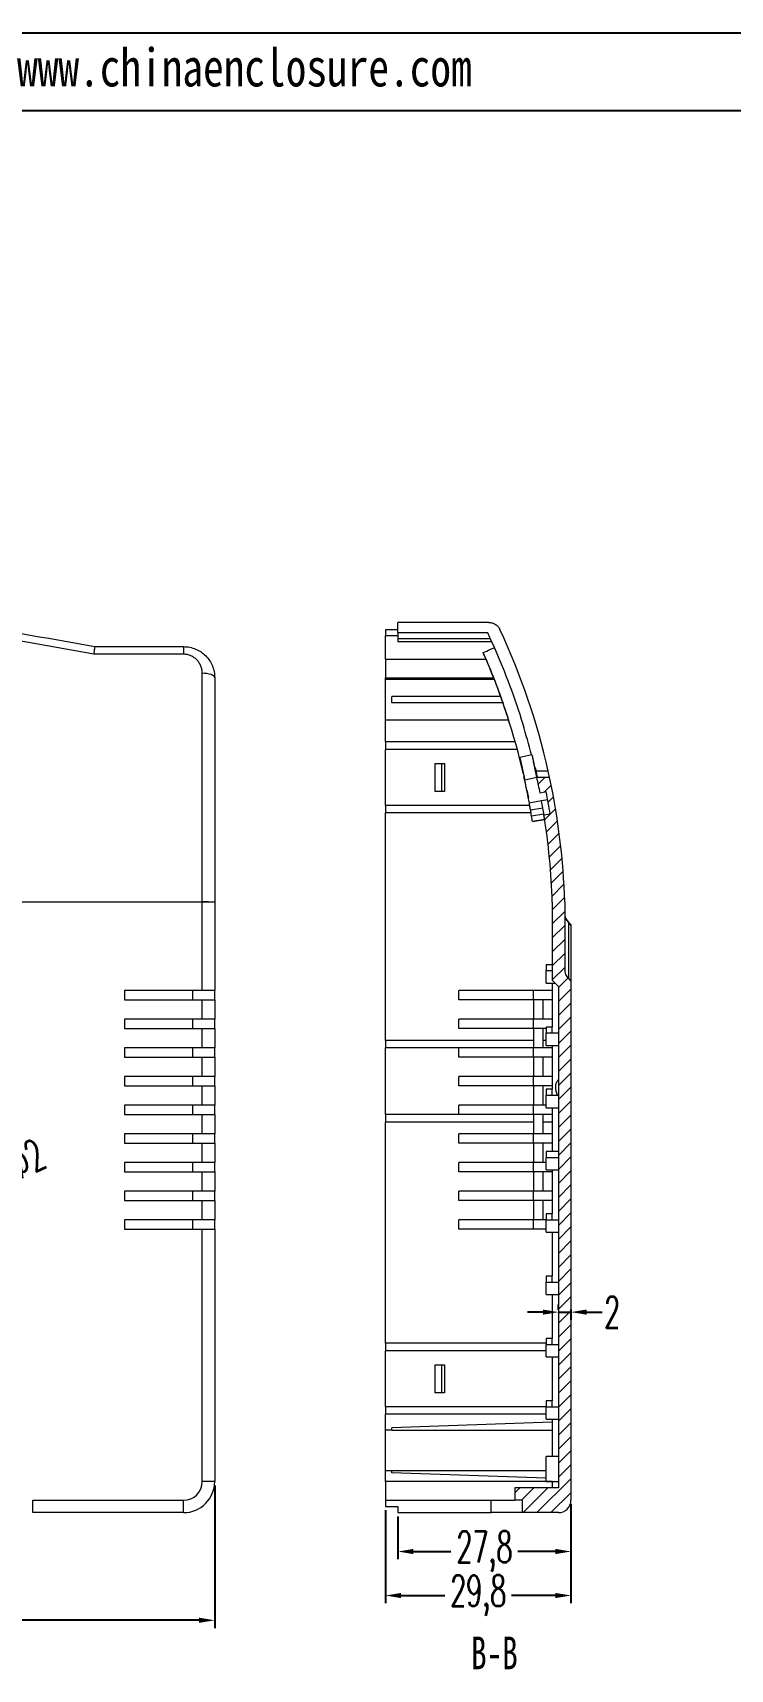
# Model space of a CAD drawing. Header units: inches. Extents: x 1230 to 3313, y 237 to 1043.
# Drawn here: x 1547.6 to 1659.7, y 780.5 to 1043.2 of the extents above; entities that cross this region are included whole.
import ezdxf

# ---------------------------------------------------------------- set-up
doc = ezdxf.new("R2010")
doc.units = ezdxf.units.IN
doc.layers.add('文字', color=81, linetype='Continuous')
doc.styles.add('SLDTEXTSTYLE2', font='TXT', dxfattribs={"width": 0.6, "bigfont": 'bigfont'})
doc.styles.add('SLDTEXTSTYLE3', font='TXT', dxfattribs={"width": 0.7})
doc.styles.add('宋体', font='', dxfattribs={"width": 0.8, "height": 3.5})
doc.styles.get('宋体').set_extended_font_data('SimSun')
doc.dimstyles.new('5', dxfattribs={"dimtxt": 5, "dimasz": 2.5, "dimexe": 1.25, "dimexo": 0.625, "dimtad": 0, "dimzin": 12, "dimtxsty": 'SLDTEXTSTYLE2', "dimcen": 2.5, "dimclrd": 3, "dimclre": 3, "dimclrt": 256, "dimadec": 0, "dimazin": 0, "dimtfac": 1, "dimtmove": 0, "dimatfit": 3, "dimfxl": 1, "dimarcsym": 0})

# ---------------------------------------------------------------- blocks, each defined once
blk = doc.blocks.new('*D241')
at = {"color": 3, "lineweight": -2}
for p, q in [((1356.33, 810.03), (1356.33, 787.13)), ((1576.83, 810.03), (1576.83, 787.13)), ((1358.83, 788.38), (1459.95, 788.38)), ((1574.33, 788.38), (1473.2, 788.38))]:
    blk.add_line(p, q, dxfattribs=at)
at = {"color": 3}
for points in [[(1358.83, 788.8), (1358.83, 787.97), (1356.33, 788.38)], [(1574.33, 788.8), (1574.33, 787.97), (1576.83, 788.38)]]:
    blk.add_solid(points, dxfattribs=at)
at = {"layer": 'Defpoints', "color": 0}
for p in [(1356.33, 810.66), (1576.83, 810.66), (1576.83, 788.38)]:
    blk.add_point(p, dxfattribs=at)
at = {"insert": (1466.58, 788.38), "char_height": 5, "attachment_point": 5, "style": 'SLDTEXTSTYLE2'}
blk.add_mtext('220,5', dxfattribs=at)
blk = doc.blocks.new('*D251')
at = {"color": 3, "lineweight": -2}
for p, q in [((1634.07, 807.03), (1634.07, 798.17)), ((1606.27, 805.03), (1606.27, 798.17)), ((1608.77, 799.42), (1614.79, 799.42)), ((1631.57, 799.42), (1625.54, 799.42))]:
    blk.add_line(p, q, dxfattribs=at)
at = {"color": 3}
for points in [[(1608.77, 799.84), (1608.77, 799), (1606.27, 799.42)], [(1631.57, 799.84), (1631.57, 799), (1634.07, 799.42)]]:
    blk.add_solid(points, dxfattribs=at)
at = {"layer": 'Defpoints', "color": 0}
for p in [(1634.07, 807.66), (1606.27, 805.66), (1634.07, 799.42)]:
    blk.add_point(p, dxfattribs=at)
at = {"insert": (1620.17, 799.42), "char_height": 5, "attachment_point": 5, "style": 'SLDTEXTSTYLE2'}
blk.add_mtext('27,8', dxfattribs=at)
blk = doc.blocks.new('*D252')
at = {"color": 3, "lineweight": -2}
for p, q in [((1634.07, 807.03), (1634.07, 791.11)), ((1604.27, 806.03), (1604.27, 791.11)), ((1606.77, 792.36), (1613.79, 792.36)), ((1631.57, 792.36), (1624.54, 792.36))]:
    blk.add_line(p, q, dxfattribs=at)
at = {"color": 3}
for points in [[(1606.77, 792.77), (1606.77, 791.94), (1604.27, 792.36)], [(1631.57, 792.77), (1631.57, 791.94), (1634.07, 792.36)]]:
    blk.add_solid(points, dxfattribs=at)
at = {"layer": 'Defpoints', "color": 0}
for p in [(1604.27, 806.66), (1634.07, 807.66), (1634.07, 792.36)]:
    blk.add_point(p, dxfattribs=at)
at = {"insert": (1619.17, 792.36), "char_height": 5, "attachment_point": 5, "style": 'SLDTEXTSTYLE2'}
blk.add_mtext('29,8', dxfattribs=at)
blk = doc.blocks.new('*D259')
at = {"color": 3, "lineweight": -2}
for p, q in [((1632.07, 838.2), (1632.07, 839.09)), ((1634.07, 838.25), (1634.07, 836.59)), ((1629.57, 837.84), (1627.07, 837.84)), ((1632.07, 837.84), (1634.07, 837.84)), ((1636.57, 837.84), (1639.07, 837.84))]:
    blk.add_line(p, q, dxfattribs=at)
at = {"color": 3}
for points in [[(1629.57, 838.26), (1629.57, 837.43), (1632.07, 837.84)], [(1636.57, 838.26), (1636.57, 837.43), (1634.07, 837.84)]]:
    blk.add_solid(points, dxfattribs=at)
at = {"layer": 'Defpoints', "color": 0}
for p in [(1634.07, 838.88), (1632.07, 837.57), (1634.07, 837.84)]:
    blk.add_point(p, dxfattribs=at)
at = {"insert": (1640.69, 837.84), "char_height": 5, "attachment_point": 5, "style": 'SLDTEXTSTYLE2'}
blk.add_mtext('2', dxfattribs=at)
blk = doc.blocks.new('*D273')
at = {"color": 3, "lineweight": -2}
for p, q in [((1543.96, 861.11), (1529.72, 854.19)), ((1523.43, 851.12), (1521.18, 850.03)), ((1525.68, 852.22), (1527.48, 853.09))]:
    blk.add_line(p, q, dxfattribs=at)
at = {"color": 3}
for points in [[(1529.54, 854.56), (1529.91, 853.81), (1527.48, 853.09)], [(1523.25, 851.5), (1523.61, 850.75), (1525.68, 852.22)]]:
    blk.add_solid(points, dxfattribs=at)
at = {"layer": 'Defpoints', "color": 0}
for p in [(1525.68, 852.22), (1527.48, 853.09)]:
    blk.add_point(p, dxfattribs=at)
at = {"insert": (1546.77, 862.47), "char_height": 5, "attachment_point": 5, "rotation": 25.93, "style": 'SLDTEXTSTYLE2'}
blk.add_mtext('∅2', dxfattribs=at)

msp = doc.modelspace()

# ---------------------------------------------------------------- hatches: boundary and pattern name
at = {"linetype": 'Continuous', "lineweight": 0}
h = msp.add_hatch(dxfattribs=at)
h.set_pattern_fill('ANSI31', color=4, scale=0.5, style=0)
h.set_pattern_definition([(45, (-12.2061, 0), (-1.122532, 1.122532), [])])
edge = h.paths.add_edge_path(flags=0)
edge.add_line((1625.065, 807.655), (1626.265, 807.655))
edge.add_line((1626.265, 807.655), (1626.265, 805.655))
edge.add_line((1626.265, 805.655), (1632.065, 805.655))
edge.add_arc((1632.065, 807.655), 2, 270, 360)
edge.add_line((1634.065, 807.655), (1634.065, 890.941))
edge.add_spline(control_points=[(1634.065, 890.941), (1633.927, 891.085), (1633.789, 891.228), (1633.651, 891.372)], knot_values=[0.0589162, 0.0589162, 0.0589162, 0.0589162, 0.0595134, 0.0595134, 0.0595134, 0.0595134], weights=[1, 1, 1, 1], degree=3, periodic=0)
edge.add_spline(control_points=[(1633.651, 891.372), (1633.551, 891.475), (1633.463, 891.589), (1633.387, 891.711), (1633.259, 891.916), (1633.166, 892.146), (1633.115, 892.381), (1633.082, 892.532), (1633.065, 892.686), (1633.065, 892.84)], knot_values=[0.0000537, 0.0000537, 0.0000537, 0.0000537, 0.0004839, 0.0004839, 0.0004839, 0.0012129, 0.0012129, 0.0012129, 0.0016772, 0.0016772, 0.0016772, 0.0016772], weights=[1, 1, 1, 1, 1, 1, 1, 1, 1, 1], degree=3, periodic=0)
edge.add_line((1633.065, 892.84), (1633.065, 903.625))
edge.add_arc((1631.065, 903.625), 2, 0, 1.72341)
edge.add_arc((1521.973, 900.343), 111.142, 1.72341, 12.10203)
edge.add_line((1630.644, 923.644), (1628.598, 923.644))
edge.add_arc((1521.973, 900.343), 109.142, 10.98496, 12.32725, ccw=False)
edge.add_line((1629.115, 921.14), (1630.096, 921.331))
edge.add_arc((1521.973, 900.343), 110.142, 9.11885, 10.98496, ccw=False)
edge.add_line((1630.723, 917.799), (1629.735, 917.64))
edge.add_arc((1521.973, 900.343), 109.142, 1.72341, 9.11885, ccw=False)
edge.add_line((1631.065, 903.625), (1631.065, 891.12))
edge.add_spline(control_points=[(1631.065, 891.12), (1631.399, 890.773), (1631.732, 890.427), (1632.065, 890.081)], knot_values=[0.0555963, 0.0555963, 0.0555963, 0.0555963, 0.0570382, 0.0570382, 0.0570382, 0.0570382], weights=[1, 1, 1, 1], degree=3, periodic=0)
edge.add_line((1632.065, 890.081), (1632.065, 809.655))
edge.add_line((1632.065, 809.655), (1625.065, 809.655))
edge.add_line((1625.065, 809.655), (1625.065, 807.655))

# ---------------------------------------------------------------- linework, layer by layer
for p, q in [((1230.262, 1043.188), (1971.555, 1043.188)), ((1249.444, 1030.708), (1959.076, 1030.708))]:
    msp.add_line(p, q)
at = {"color": 7, "linetype": 'Continuous', "lineweight": 15}
for p, q in [((1620.85, 948.532), (1606.265, 948.532)), ((1606.265, 946.85), (1606.265, 948.532)), ((1606.265, 947.336), (1604.265, 947.336)), ((1604.265, 947.336), (1604.265, 946.373)), ((1604.265, 942.655), (1604.265, 946.373)), ((1606.265, 946.373), (1604.265, 946.373)), ((1620.71, 946.85), (1606.265, 946.85)), ((1606.265, 946.85), (1606.265, 945.885)), ((1606.265, 945.885), (1606.265, 945.409)), ((1621.159, 945.885), (1606.265, 945.885)), ((1621.781, 944.496), (1621.271, 945.64)), ((1571.826, 943.431), (1557.389, 943.431)), ((1557.576, 944.655), (1571.826, 944.655)), ((1571.826, 944.655), (1571.826, 943.431)), ((1621.376, 945.409), (1606.265, 945.409)), ((1619.96, 943.692), (1620.533, 943.945)), ((1620.146, 943.255), (1619.96, 943.692)), ((1622.006, 943.993), (1621.889, 944.254)), ((1622.006, 943.993), (1621.979, 944.056)), ((1574.826, 903.686), (1574.826, 940.376)), ((1604.265, 942.655), (1620.391, 942.655)), ((1604.265, 942.655), (1604.265, 939.655)), ((1576.826, 939.655), (1576.826, 903.625)), ((1604.265, 939.405), (1604.265, 939.655)), ((1621.737, 939.405), (1604.265, 939.405)), ((1604.265, 936.155), (1604.265, 939.405)), ((1604.265, 932.905), (1604.265, 936.155)), ((1605.265, 935.655), (1605.265, 936.655)), ((1622.755, 936.655), (1605.265, 936.655)), ((1623.125, 935.655), (1605.265, 935.655)), ((1604.265, 932.905), (1624.036, 932.905)), ((1604.265, 929.355), (1604.265, 932.905)), ((1625.098, 929.355), (1604.265, 929.355)), ((1604.265, 929.355), (1604.265, 928.155)), ((1625.434, 928.155), (1604.265, 928.155)), ((1604.265, 919.155), (1604.265, 928.155)), ((1627.799, 927.304), (1625.845, 926.877)), ((1627.799, 927.304), (1628.599, 923.64)), ((1612.265, 921.405), (1612.265, 925.905)), ((1612.265, 925.905), (1613.265, 925.905)), ((1613.265, 925.905), (1613.265, 921.405)), ((1613.265, 925.905), (1613.765, 925.905)), ((1613.765, 925.905), (1613.765, 921.405)), ((1625.845, 926.877), (1626.645, 923.213)), ((1626.273, 924.819), (1625.951, 926.131)), ((1626.281, 924.822), (1626.389, 924.356)), ((1628.604, 923.645), (1628.075, 926.192)), ((1628.3, 925.251), (1628.618, 923.647)), ((1626.389, 924.356), (1626.527, 923.749)), ((1628.599, 923.64), (1626.645, 923.213)), ((1628.641, 923.652), (1628.519, 924.294)), ((1630.644, 923.644), (1628.598, 923.644)), ((1630.65, 923.655), (1628.599, 923.655)), ((1630.644, 923.644), (1630.65, 923.618)), ((1613.265, 921.405), (1612.265, 921.405)), ((1613.765, 921.405), (1613.265, 921.405)), ((1626.983, 921.61), (1627.222, 920.393)), ((1627.072, 921.166), (1627.203, 920.488)), ((1627.235, 920.324), (1627.225, 920.379)), ((1629.35, 919.89), (1627.382, 919.532)), ((1630.096, 921.331), (1629.115, 921.14)), ((1630.334, 920.069), (1629.35, 919.89)), ((1627.45, 919.155), (1604.265, 919.155)), ((1604.265, 919.155), (1604.265, 917.955)), ((1627.657, 917.955), (1604.265, 917.955)), ((1604.265, 881.455), (1604.265, 917.955)), ((1629.551, 918.751), (1627.58, 918.414)), ((1629.711, 917.788), (1627.737, 917.468)), ((1629.85, 916.912), (1627.873, 916.608)), ((1627.874, 916.598), (1629.851, 916.901)), ((1629.735, 917.64), (1630.723, 917.799)), ((1358.326, 903.686), (1574.826, 903.686)), ((1574.826, 903.625), (1358.326, 903.625)), ((1574.826, 903.686), (1574.826, 903.625)), ((1576.826, 903.625), (1574.826, 903.625)), ((1574.826, 889.455), (1574.826, 903.625)), ((1576.826, 903.625), (1576.826, 889.455)), ((1631.065, 903.625), (1631.065, 891.12)), ((1633.065, 903.625), (1633.065, 892.84)), ((1634.065, 900.036), (1633.651, 900.45)), ((1633.651, 900.371), (1633.651, 891.372)), ((1634.065, 899.96), (1633.651, 900.371)), ((1634.065, 900.036), (1634.065, 899.96)), ((1634.065, 899.96), (1634.065, 890.941)), ((1631.065, 893.605), (1630.065, 893.605)), ((1630.065, 893.605), (1630.065, 892.655)), ((1630.065, 890.655), (1630.065, 892.655)), ((1630.065, 892.655), (1631.065, 892.655)), ((1630.065, 890.655), (1631.512, 890.655)), ((1631.065, 891.12), (1632.065, 890.081)), ((1631.065, 890.655), (1631.065, 883.605)), ((1633.651, 891.372), (1634.065, 890.941)), ((1634.065, 890.941), (1634.065, 807.655)), ((1574.826, 889.455), (1562.326, 889.455)), ((1562.326, 889.455), (1562.326, 887.955)), ((1562.326, 887.955), (1574.826, 887.955)), ((1573.326, 887.955), (1573.326, 889.455)), ((1576.826, 889.455), (1574.826, 889.455)), ((1574.826, 884.855), (1574.826, 887.955)), ((1574.826, 887.955), (1576.826, 887.955)), ((1576.826, 887.955), (1576.826, 889.455)), ((1576.826, 887.955), (1576.826, 884.855)), ((1616.065, 887.955), (1616.065, 889.455)), ((1628.065, 889.455), (1616.065, 889.455)), ((1628.065, 887.955), (1616.065, 887.955)), ((1628.065, 887.955), (1628.065, 889.455)), ((1631.065, 889.455), (1628.065, 889.455)), ((1631.065, 887.955), (1628.065, 887.955)), ((1628.065, 887.955), (1628.065, 884.855)), ((1629.565, 887.955), (1629.565, 884.855)), ((1632.065, 890.081), (1632.065, 809.655)), ((1574.826, 884.855), (1562.326, 884.855)), ((1562.326, 884.855), (1562.326, 883.355)), ((1562.326, 883.355), (1574.826, 883.355)), ((1573.326, 883.355), (1573.326, 884.855)), ((1576.826, 884.855), (1574.826, 884.855)), ((1574.826, 880.255), (1574.826, 883.355)), ((1574.826, 883.355), (1576.826, 883.355)), ((1576.826, 883.355), (1576.826, 884.855)), ((1576.826, 883.355), (1576.826, 880.255)), ((1616.065, 883.355), (1616.065, 884.855)), ((1628.065, 884.855), (1616.065, 884.855)), ((1628.065, 883.355), (1616.065, 883.355)), ((1628.065, 883.355), (1628.065, 884.855)), ((1631.065, 884.855), (1628.065, 884.855)), ((1630.065, 883.355), (1628.065, 883.355)), ((1628.065, 883.355), (1628.065, 880.255)), ((1629.565, 883.355), (1629.565, 880.255)), ((1631.065, 883.605), (1630.065, 883.605)), ((1630.065, 883.605), (1630.065, 882.655)), ((1630.065, 882.655), (1632.065, 882.655)), ((1630.065, 880.655), (1630.065, 882.655)), ((1631.065, 882.655), (1631.065, 883.605)), ((1574.826, 880.255), (1562.326, 880.255)), ((1562.326, 880.255), (1562.326, 878.755)), ((1573.326, 878.755), (1573.326, 880.255)), ((1576.826, 880.255), (1574.826, 880.255)), ((1576.826, 878.755), (1576.826, 880.255)), ((1628.065, 881.455), (1604.265, 881.455)), ((1604.265, 881.455), (1604.265, 880.255)), ((1616.065, 880.255), (1604.265, 880.255)), ((1604.265, 869.555), (1604.265, 880.255)), ((1616.065, 878.755), (1616.065, 880.255)), ((1628.065, 880.255), (1616.065, 880.255)), ((1628.065, 878.755), (1628.065, 880.255)), ((1631.065, 880.255), (1628.065, 880.255)), ((1630.065, 881.455), (1629.565, 881.455)), ((1630.065, 880.655), (1632.065, 880.655)), ((1631.065, 880.655), (1631.065, 873.605)), ((1562.326, 878.755), (1574.826, 878.755)), ((1574.826, 875.655), (1574.826, 878.755)), ((1574.826, 878.755), (1576.826, 878.755)), ((1576.826, 878.755), (1576.826, 875.655)), ((1628.065, 878.755), (1616.065, 878.755)), ((1631.065, 878.755), (1628.065, 878.755)), ((1628.065, 878.755), (1628.065, 875.655)), ((1629.565, 878.755), (1629.565, 875.655)), ((1574.826, 875.655), (1562.326, 875.655)), ((1562.326, 875.655), (1562.326, 874.155)), ((1573.326, 874.155), (1573.326, 875.655)), ((1576.826, 875.655), (1574.826, 875.655)), ((1576.826, 874.155), (1576.826, 875.655)), ((1616.065, 874.155), (1616.065, 875.655)), ((1628.065, 875.655), (1616.065, 875.655)), ((1628.065, 874.155), (1628.065, 875.655)), ((1631.065, 875.655), (1628.065, 875.655)), ((1562.326, 874.155), (1574.826, 874.155)), ((1574.826, 871.055), (1574.826, 874.155)), ((1574.826, 874.155), (1576.826, 874.155)), ((1576.826, 874.155), (1576.826, 871.055)), ((1628.065, 874.155), (1616.065, 874.155)), ((1631.065, 874.155), (1628.065, 874.155)), ((1628.065, 874.155), (1628.065, 871.055)), ((1629.565, 874.155), (1629.565, 871.055)), ((1631.065, 873.605), (1630.065, 873.605)), ((1630.065, 873.605), (1630.065, 872.655)), ((1630.065, 870.655), (1630.065, 872.655)), ((1630.065, 872.655), (1632.065, 872.655)), ((1631.065, 872.655), (1631.065, 873.605)), ((1562.326, 871.055), (1562.326, 869.555)), ((1574.826, 871.055), (1562.326, 871.055)), ((1562.326, 869.555), (1574.826, 869.555)), ((1573.326, 869.555), (1573.326, 871.055)), ((1576.826, 871.055), (1574.826, 871.055)), ((1574.826, 866.455), (1574.826, 869.555)), ((1574.826, 869.555), (1576.826, 869.555)), ((1576.826, 869.555), (1576.826, 871.055)), ((1576.826, 869.555), (1576.826, 866.455)), ((1616.065, 869.555), (1604.265, 869.555)), ((1604.265, 869.555), (1604.265, 868.355)), ((1616.065, 869.555), (1616.065, 871.055)), ((1628.065, 871.055), (1616.065, 871.055)), ((1628.065, 869.555), (1616.065, 869.555)), ((1628.065, 869.555), (1628.065, 871.055)), ((1630.065, 871.055), (1628.065, 871.055)), ((1631.065, 869.555), (1628.065, 869.555)), ((1628.065, 869.555), (1628.065, 866.455)), ((1629.565, 869.555), (1629.565, 866.455)), ((1630.065, 870.655), (1632.065, 870.655)), ((1631.065, 870.655), (1631.065, 863.605)), ((1628.065, 868.355), (1604.265, 868.355)), ((1604.265, 832.855), (1604.265, 868.355)), ((1631.065, 868.355), (1629.565, 868.355)), ((1574.826, 866.455), (1562.326, 866.455)), ((1562.326, 866.455), (1562.326, 864.955)), ((1562.326, 864.955), (1574.826, 864.955)), ((1573.326, 864.955), (1573.326, 866.455)), ((1576.826, 866.455), (1574.826, 866.455)), ((1574.826, 861.855), (1574.826, 864.955)), ((1574.826, 864.955), (1576.826, 864.955)), ((1576.826, 864.955), (1576.826, 866.455)), ((1576.826, 864.955), (1576.826, 861.855)), ((1616.065, 864.955), (1616.065, 866.455)), ((1628.065, 866.455), (1616.065, 866.455)), ((1628.065, 864.955), (1616.065, 864.955)), ((1628.065, 864.955), (1628.065, 866.455)), ((1631.065, 866.455), (1628.065, 866.455)), ((1631.065, 864.955), (1628.065, 864.955)), ((1628.065, 864.955), (1628.065, 861.855)), ((1629.565, 864.955), (1629.565, 861.855)), ((1574.826, 861.855), (1562.326, 861.855)), ((1562.326, 861.855), (1562.326, 860.355)), ((1573.326, 860.355), (1573.326, 861.855)), ((1576.826, 861.855), (1574.826, 861.855)), ((1576.826, 860.355), (1576.826, 861.855)), ((1616.065, 860.355), (1616.065, 861.855)), ((1628.065, 861.855), (1616.065, 861.855)), ((1628.065, 860.355), (1628.065, 861.855)), ((1630.065, 861.855), (1628.065, 861.855)), ((1632.065, 863.605), (1630.065, 863.605)), ((1630.065, 863.605), (1630.065, 862.655)), ((1630.065, 862.655), (1632.065, 862.655)), ((1630.065, 860.655), (1630.065, 862.655)), ((1562.326, 860.355), (1574.826, 860.355)), ((1574.826, 857.255), (1574.826, 860.355)), ((1574.826, 860.355), (1576.826, 860.355)), ((1576.826, 860.355), (1576.826, 857.255)), ((1628.065, 860.355), (1616.065, 860.355)), ((1631.065, 860.355), (1628.065, 860.355)), ((1628.065, 860.355), (1628.065, 857.255)), ((1629.565, 860.355), (1629.565, 857.255)), ((1630.065, 860.655), (1632.065, 860.655)), ((1631.065, 860.655), (1631.065, 853.605)), ((1562.326, 857.255), (1562.326, 855.755)), ((1574.826, 857.255), (1562.326, 857.255)), ((1573.326, 855.755), (1573.326, 857.255)), ((1576.826, 857.255), (1574.826, 857.255)), ((1576.826, 855.755), (1576.826, 857.255)), ((1616.065, 855.755), (1616.065, 857.255)), ((1628.065, 857.255), (1616.065, 857.255)), ((1628.065, 855.755), (1628.065, 857.255)), ((1631.065, 857.255), (1628.065, 857.255)), ((1562.326, 855.755), (1574.826, 855.755)), ((1574.826, 852.655), (1574.826, 855.755)), ((1574.826, 855.755), (1576.826, 855.755)), ((1576.826, 855.755), (1576.826, 852.655)), ((1628.065, 855.755), (1616.065, 855.755)), ((1631.065, 855.755), (1628.065, 855.755)), ((1628.065, 855.755), (1628.065, 852.655)), ((1629.565, 855.755), (1629.565, 852.655)), ((1562.326, 852.655), (1562.326, 851.155)), ((1574.826, 852.655), (1562.326, 852.655)), ((1562.326, 851.155), (1574.826, 851.155)), ((1573.326, 851.155), (1573.326, 852.655)), ((1576.826, 852.655), (1574.826, 852.655)), ((1574.826, 810.655), (1574.826, 851.155)), ((1574.826, 851.155), (1576.826, 851.155)), ((1576.826, 851.155), (1576.826, 852.655)), ((1576.826, 851.155), (1576.826, 810.655)), ((1616.065, 851.155), (1616.065, 852.655)), ((1628.065, 852.655), (1616.065, 852.655)), ((1628.065, 851.155), (1616.065, 851.155)), ((1628.065, 851.155), (1628.065, 852.655)), ((1630.065, 852.655), (1628.065, 852.655)), ((1630.065, 851.155), (1628.065, 851.155)), ((1631.065, 853.605), (1630.065, 853.605)), ((1630.065, 853.605), (1630.065, 852.655)), ((1630.065, 850.655), (1630.065, 852.655)), ((1630.065, 852.655), (1632.065, 852.655)), ((1631.065, 852.655), (1631.065, 853.605)), ((1630.065, 850.655), (1632.065, 850.655)), ((1631.065, 850.655), (1631.065, 843.605)), ((1631.065, 843.605), (1630.065, 843.605)), ((1630.065, 843.605), (1630.065, 842.655)), ((1631.065, 842.655), (1631.065, 843.605)), ((1630.065, 842.655), (1632.065, 842.655)), ((1630.065, 840.655), (1630.065, 842.655)), ((1630.065, 840.655), (1632.065, 840.655)), ((1631.065, 840.655), (1631.065, 833.605)), ((1630.065, 832.855), (1604.265, 832.855)), ((1604.265, 832.855), (1604.265, 831.655)), ((1631.065, 833.605), (1630.065, 833.605)), ((1630.065, 833.605), (1630.065, 832.655)), ((1631.065, 832.655), (1631.065, 833.605)), ((1630.065, 831.655), (1604.265, 831.655)), ((1604.265, 822.655), (1604.265, 831.655)), ((1630.065, 830.655), (1630.065, 832.655)), ((1630.065, 832.655), (1632.065, 832.655)), ((1630.065, 830.655), (1632.065, 830.655)), ((1631.065, 830.655), (1631.065, 823.605)), ((1612.265, 824.905), (1612.265, 829.405)), ((1612.265, 829.405), (1613.265, 829.405)), ((1613.265, 829.405), (1613.265, 824.905)), ((1613.265, 829.405), (1613.765, 829.405)), ((1613.765, 829.405), (1613.765, 824.905)), ((1613.265, 824.905), (1612.265, 824.905)), ((1613.765, 824.905), (1613.265, 824.905)), ((1630.065, 822.655), (1604.265, 822.655)), ((1604.265, 822.655), (1604.265, 821.455)), ((1631.065, 823.605), (1630.065, 823.605)), ((1630.065, 823.605), (1630.065, 822.655)), ((1630.065, 820.655), (1630.065, 822.655)), ((1630.065, 822.655), (1632.065, 822.655)), ((1631.065, 822.655), (1631.065, 823.605)), ((1630.065, 821.455), (1604.265, 821.455)), ((1604.265, 818.905), (1604.265, 821.455)), ((1631.065, 820.155), (1605.265, 819.254)), ((1630.065, 820.655), (1632.065, 820.655)), ((1631.065, 820.655), (1631.065, 814.655)), ((1605.265, 818.905), (1604.265, 818.905)), ((1604.265, 815.655), (1604.265, 818.905)), ((1605.265, 818.867), (1605.265, 819.254)), ((1631.065, 818.867), (1605.265, 818.867)), ((1604.265, 812.405), (1604.265, 815.655)), ((1632.065, 814.655), (1630.065, 814.655)), ((1630.065, 812.655), (1630.065, 814.655)), ((1604.265, 812.405), (1605.265, 812.405)), ((1604.265, 810.655), (1604.265, 812.405)), ((1605.265, 812.444), (1630.065, 812.444)), ((1605.265, 812.056), (1605.265, 812.444)), ((1630.065, 811.19), (1605.265, 812.056)), ((1630.065, 810.655), (1630.065, 812.655)), ((1576.826, 810.655), (1574.826, 810.655)), ((1631.065, 810.655), (1604.265, 810.655)), ((1604.265, 810.655), (1604.265, 807.655)), ((1625.065, 809.655), (1625.065, 807.655)), ((1632.065, 809.655), (1625.065, 809.655)), ((1630.065, 810.655), (1632.065, 810.655)), ((1631.065, 810.655), (1631.065, 809.655)), ((1547.585, 805.655), (1547.585, 807.655)), ((1547.585, 807.655), (1571.826, 807.655)), ((1571.826, 805.655), (1571.826, 807.655)), ((1604.265, 807.655), (1621.265, 807.655)), ((1604.265, 807.655), (1604.265, 806.655)), ((1604.265, 806.655), (1606.265, 806.655)), ((1606.265, 806.655), (1606.265, 805.655)), ((1621.265, 805.655), (1621.265, 807.655)), ((1621.265, 807.655), (1625.065, 807.655)), ((1626.265, 807.655), (1625.065, 807.655)), ((1626.265, 805.655), (1626.265, 807.655)), ((1571.826, 805.655), (1547.585, 805.655)), ((1606.265, 805.655), (1621.265, 805.655)), ((1626.265, 805.655), (1621.265, 805.655)), ((1632.065, 805.655), (1626.265, 805.655))]:
    msp.add_line(p, q, dxfattribs=at)
at = {"color": 8, "linetype": 'Continuous', "lineweight": 15}
for p, q in [((1604.265, 939.655), (1621.639, 939.655)), ((1626.389, 924.356), (1626.154, 925.386)), ((1630.423, 924.654), (1628.437, 924.654)), ((1628.641, 923.652), (1628.518, 924.297)), ((1633.651, 900.45), (1633.651, 900.371))]:
    msp.add_line(p, q, dxfattribs=at)
at = {"color": 7, "linetype": 'Continuous', "lineweight": 15, "flags": 128}
msp.add_lwpolyline([(1576.826, 939.655), (1576.787, 939.796), (1576.674, 939.931), (1576.489, 940.056), (1576.24, 940.165), (1575.937, 940.254), (1575.591, 940.321), (1575.216, 940.362), (1574.826, 940.376)], dxfattribs=at)
at = {"color": 7, "linetype": 'Continuous', "lineweight": 15}
for centre, radius, start, end in [((1521.973, 900.343), 109.142, 24.66261, 25.2212), ((1521.973, 900.343), 111.142, 12.63514, 25.05628), ((1521.973, 900.343), 107.142, 10.31718, 12.32503), ((1521.973, 900.343), 109.142, 10.98496, 12.32725), ((1521.973, 900.343), 111.142, 1.72341, 12.10203), ((1521.973, 900.343), 107.142, 9.19723, 10.31718), ((1521.973, 900.343), 109.142, 9.11885, 10.31718), ((1521.973, 900.343), 110.142, 9.11885, 10.98496), ((1521.973, 900.343), 109.142, 1.72341, 9.11885), ((1575.325, 887.014), 16.679, 84.83845, 91.71623), ((1631.065, 903.625), 2, 0, 1.72341), ((1635.065, 901.864), 2, 180, 225), ((1635.043, 901.776), 1.977, 180.03806, 225.27053), ((1571.826, 810.655), 5, 270, 0), ((1571.826, 810.655), 3, 270, 0), ((1632.065, 807.655), 2, 270, 0)]:
    msp.add_arc(centre, radius, start, end, dxfattribs=at)
for points in [[(1533.826, 948.532), (1541.763, 947.435), (1549.68, 946.143), (1557.576, 944.655)], [(1557.389, 943.431), (1549.429, 944.962), (1541.447, 946.288), (1533.443, 947.413)], [(1621.271, 945.64), (1621.233, 945.723), (1621.196, 945.804), (1621.159, 945.885)], [(1626.154, 925.386), (1624.644, 931.664), (1622.567, 937.798), (1619.96, 943.692)], [(1620.533, 943.945), (1620.952, 944.129), (1621.371, 944.314), (1621.79, 944.499)], [(1627.799, 927.304), (1627.818, 927.227), (1627.913, 926.857), (1628.075, 926.192)], [(1628.3, 925.251), (1628.367, 924.963), (1628.44, 924.645), (1628.518, 924.297)], [(1629.85, 916.912), (1629.801, 917.229), (1629.755, 917.521), (1629.712, 917.788)]]:
    msp.add_open_spline(points, degree=3, dxfattribs=at)
for points, knots in [([(1620.85, 948.532), (1621.042, 948.532), (1621.23, 948.506), (1621.595, 948.402), (1621.769, 948.326), (1622.086, 948.129), (1622.231, 948.007), (1622.475, 947.734), (1622.578, 947.579), (1622.655, 947.413)], [0, 0, 0, 0, 0.25, 0.25, 0.5, 0.5, 0.75, 0.75, 1, 1, 1, 1]), ([(1557.576, 944.655), (1557.568, 944.655), (1557.558, 944.627), (1557.532, 944.513), (1557.517, 944.429), (1557.485, 944.214), (1557.466, 944.081), (1557.429, 943.782), (1557.409, 943.61), (1557.389, 943.431)], [0, 0, 0, 0, 0.25, 0.25, 0.5, 0.5, 0.75, 0.75, 1, 1, 1, 1]), ([(1571.826, 944.655), (1572.161, 944.655), (1572.49, 944.622), (1573.137, 944.492), (1573.459, 944.393), (1574.067, 944.137), (1574.356, 943.981), (1574.902, 943.611), (1575.156, 943.399), (1575.614, 942.936), (1575.821, 942.68), (1576.18, 942.135), (1576.33, 941.849), (1576.575, 941.251), (1576.67, 940.937), (1576.794, 940.303), (1576.826, 939.981), (1576.826, 939.655)], [0, 0, 0, 0, 0.125, 0.125, 0.25, 0.25, 0.375, 0.375, 0.5, 0.5, 0.625, 0.625, 0.75, 0.75, 0.875, 0.875, 1, 1, 1, 1]), ([(1574.826, 940.376), (1574.826, 940.569), (1574.808, 940.76), (1574.737, 941.138), (1574.684, 941.325), (1574.543, 941.685), (1574.457, 941.857), (1574.249, 942.187), (1574.128, 942.345), (1573.859, 942.631), (1573.709, 942.763), (1573.381, 942.996), (1573.206, 943.096), (1572.835, 943.26), (1572.637, 943.324), (1572.238, 943.409), (1572.034, 943.431), (1571.826, 943.431)], [0, 0, 0, 0, 0.125, 0.125, 0.25, 0.25, 0.375, 0.375, 0.5, 0.5, 0.625, 0.625, 0.75, 0.75, 0.875, 0.875, 1, 1, 1, 1]), ([(1620.142, 943.254), (1620.671, 942.016), (1621.755, 939.479), (1622.685, 936.886), (1623.162, 935.557)], [0, 0, 0, 0, 0.4876079, 1, 1, 1, 1]), ([(1627.707, 927.284), (1627.281, 928.916), (1626.303, 932.668), (1624.343, 938.425), (1622.64, 942.476), (1621.79, 944.499)], [0, 0, 0, 0, 0.2783155, 0.6396335, 1, 1, 1, 1]), ([(1624.238, 932.258), (1624.073, 932.799), (1623.728, 933.932), (1623.33, 935.049), (1623.122, 935.633)], [0, 0, 0, 0, 0.4774727, 1, 1, 1, 1]), ([(1630.645, 923.639), (1630.643, 923.649), (1630.579, 923.957), (1630.499, 924.312), (1630.423, 924.654)], [0, 0, 0, 0, 0.0327175, 1, 1, 1, 1]), ([(1627.074, 921.152), (1627.036, 921.344), (1626.959, 921.729), (1626.806, 922.469), (1626.659, 923.157), (1626.555, 923.618), (1626.52, 923.776)], [0, 0, 0, 0, 0.2852157, 0.5704534, 0.8533462, 1, 1, 1, 1]), ([(1627.58, 918.414), (1627.571, 918.464), (1627.554, 918.565), (1627.53, 918.703), (1627.507, 918.831), (1627.487, 918.949), (1627.468, 919.056), (1627.451, 919.152), (1627.435, 919.238), (1627.422, 919.314), (1627.41, 919.379), (1627.4, 919.433), (1627.392, 919.477), (1627.386, 919.511), (1627.383, 919.525), (1627.382, 919.532)], [0, 0, 0, 0, 0.07699075, 0.1539637, 0.23092062, 0.30786328, 0.38479348, 0.46171299, 0.53862359, 0.61552707, 0.6924252, 0.76931978, 0.84621258, 0.9231054, 1, 1, 1, 1]), ([(1627.873, 916.608), (1627.861, 916.685), (1627.837, 916.839), (1627.803, 917.058), (1627.769, 917.269), (1627.748, 917.402), (1627.737, 917.468)], [0, 0, 0, 0, 0.2501488, 0.500195, 0.7501438, 1, 1, 1, 1]), ([(1633.065, 892.84), (1633.065, 892.571), (1633.117, 892.3), (1633.314, 891.801), (1633.462, 891.567), (1633.651, 891.372)], [0, 0, 0, 0, 0.5, 0.5, 1, 1, 1, 1]), ([(1631.898, 872.655), (1631.82, 872.864), (1631.653, 873.309), (1631.586, 874.03), (1631.713, 874.71), (1631.948, 875.016), (1632.065, 875.169)], [0, 0, 0, 0, 0.2151289, 0.4596602, 0.7306361, 1, 1, 1, 1])]:
    msp.add_open_spline(points, degree=3, knots=knots, dxfattribs=at)

# ---------------------------------------------------------------- texts
at = {"color": 0, "linetype": 'Continuous', "lineweight": 0, "insert": (1621.775, 785.77), "char_height": 5.25, "attachment_point": 2, "style": 'SLDTEXTSTYLE3'}
msp.add_mtext('B-B', dxfattribs=at)
at = {"layer": '文字', "color": 0, "insert": (1545.071, 1040.672), "char_height": 6.10118, "width": 107.19189, "attachment_point": 1, "style": '宋体'}
msp.add_mtext('www.chinaenclosure.com', dxfattribs=at)

# ---------------------------------------------------------------- dimensions: what is measured, and where the dimension line sits
dim = msp.add_diameter_dim_2p(p1=(1525.677, 852.218), p2=(1527.475, 853.093), dimstyle='5')
dim.commit()
dim.dimension.update_dxf_attribs({"geometry": '*D273', "text_midpoint": (1546.769, 862.474), "dimtype": 163})
for base, p1, p2, picture, middle in [((1634.065, 837.843), (1632.065, 837.571), (1634.065, 838.876), '*D259', (1640.69, 837.843)), ((1576.826, 788.382), (1356.326, 810.655), (1576.826, 810.655), '*D241', (1466.576, 788.382)), ((1634.065, 792.356), (1604.265, 806.655), (1634.065, 807.655), '*D252', (1619.165, 792.356)), ((1634.065, 799.419), (1606.265, 805.655), (1634.065, 807.655), '*D251', (1620.165, 799.419))]:
    dim = msp.add_linear_dim(base=base, p1=p1, p2=p2, dimstyle='5')
    dim.commit()
    dim.dimension.update_dxf_attribs({"geometry": picture, "text_midpoint": middle})

doc.saveas('drawing.dxf')
